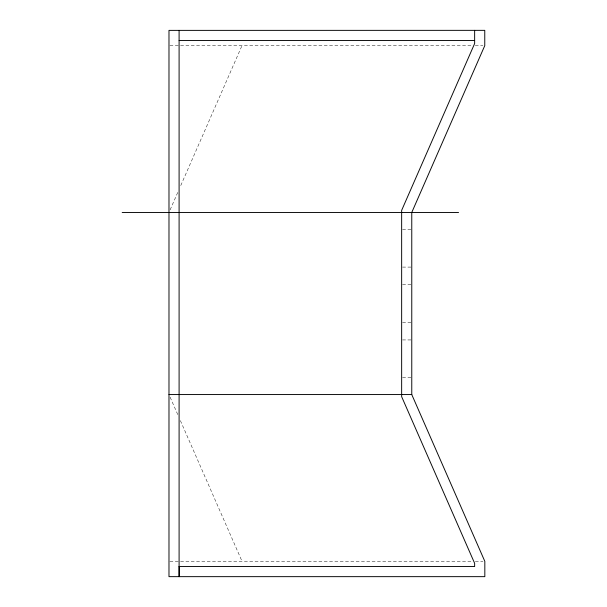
<?xml version="1.0" encoding="UTF-8"?>
<svg xmlns="http://www.w3.org/2000/svg" width="607" height="607" viewBox="0 0 607 607"><rect width="100%" height="100%" fill="white"/><g stroke="black" fill="none" stroke-linecap="round" stroke-linejoin="round"><path stroke-width="0.46" stroke-dasharray="3.04 2.28" d="M170.119 209.863L178.481 190.75M180.765 185.537L241.973 45.654M169.93 45.654L471.487 45.654M475.281 45.654L482.868 45.654M402.57 229.666L411.766 229.666M402.57 267.095L411.766 267.095M402.57 284.296L411.766 284.296M402.57 322.734L411.766 322.734M402.57 339.935L411.766 339.935M402.57 377.364L411.766 377.364M169.914 561.346L471.548 561.346M475.342 561.346L482.929 561.346M170.119 397.168L178.496 416.281M180.393 420.621L242.041 561.346"/><path stroke-width="0.91" d="M179.095 40.464L474.644 40.464M122.174 212.473L458.573 212.473M168.981 394.558L411.766 394.558L484.826 561.346L484.826 576.65L168.981 576.65L168.981 30.38L484.765 30.35L484.765 45.654L411.766 212.473L411.766 394.558M179.095 566.536L474.644 566.536L474.644 563.319L401.652 396.674L401.652 210.356L474.644 43.537L474.644 30.35M179.171 566.536L179.171 576.65M179.095 30.38L179.095 576.65"/></g></svg>
